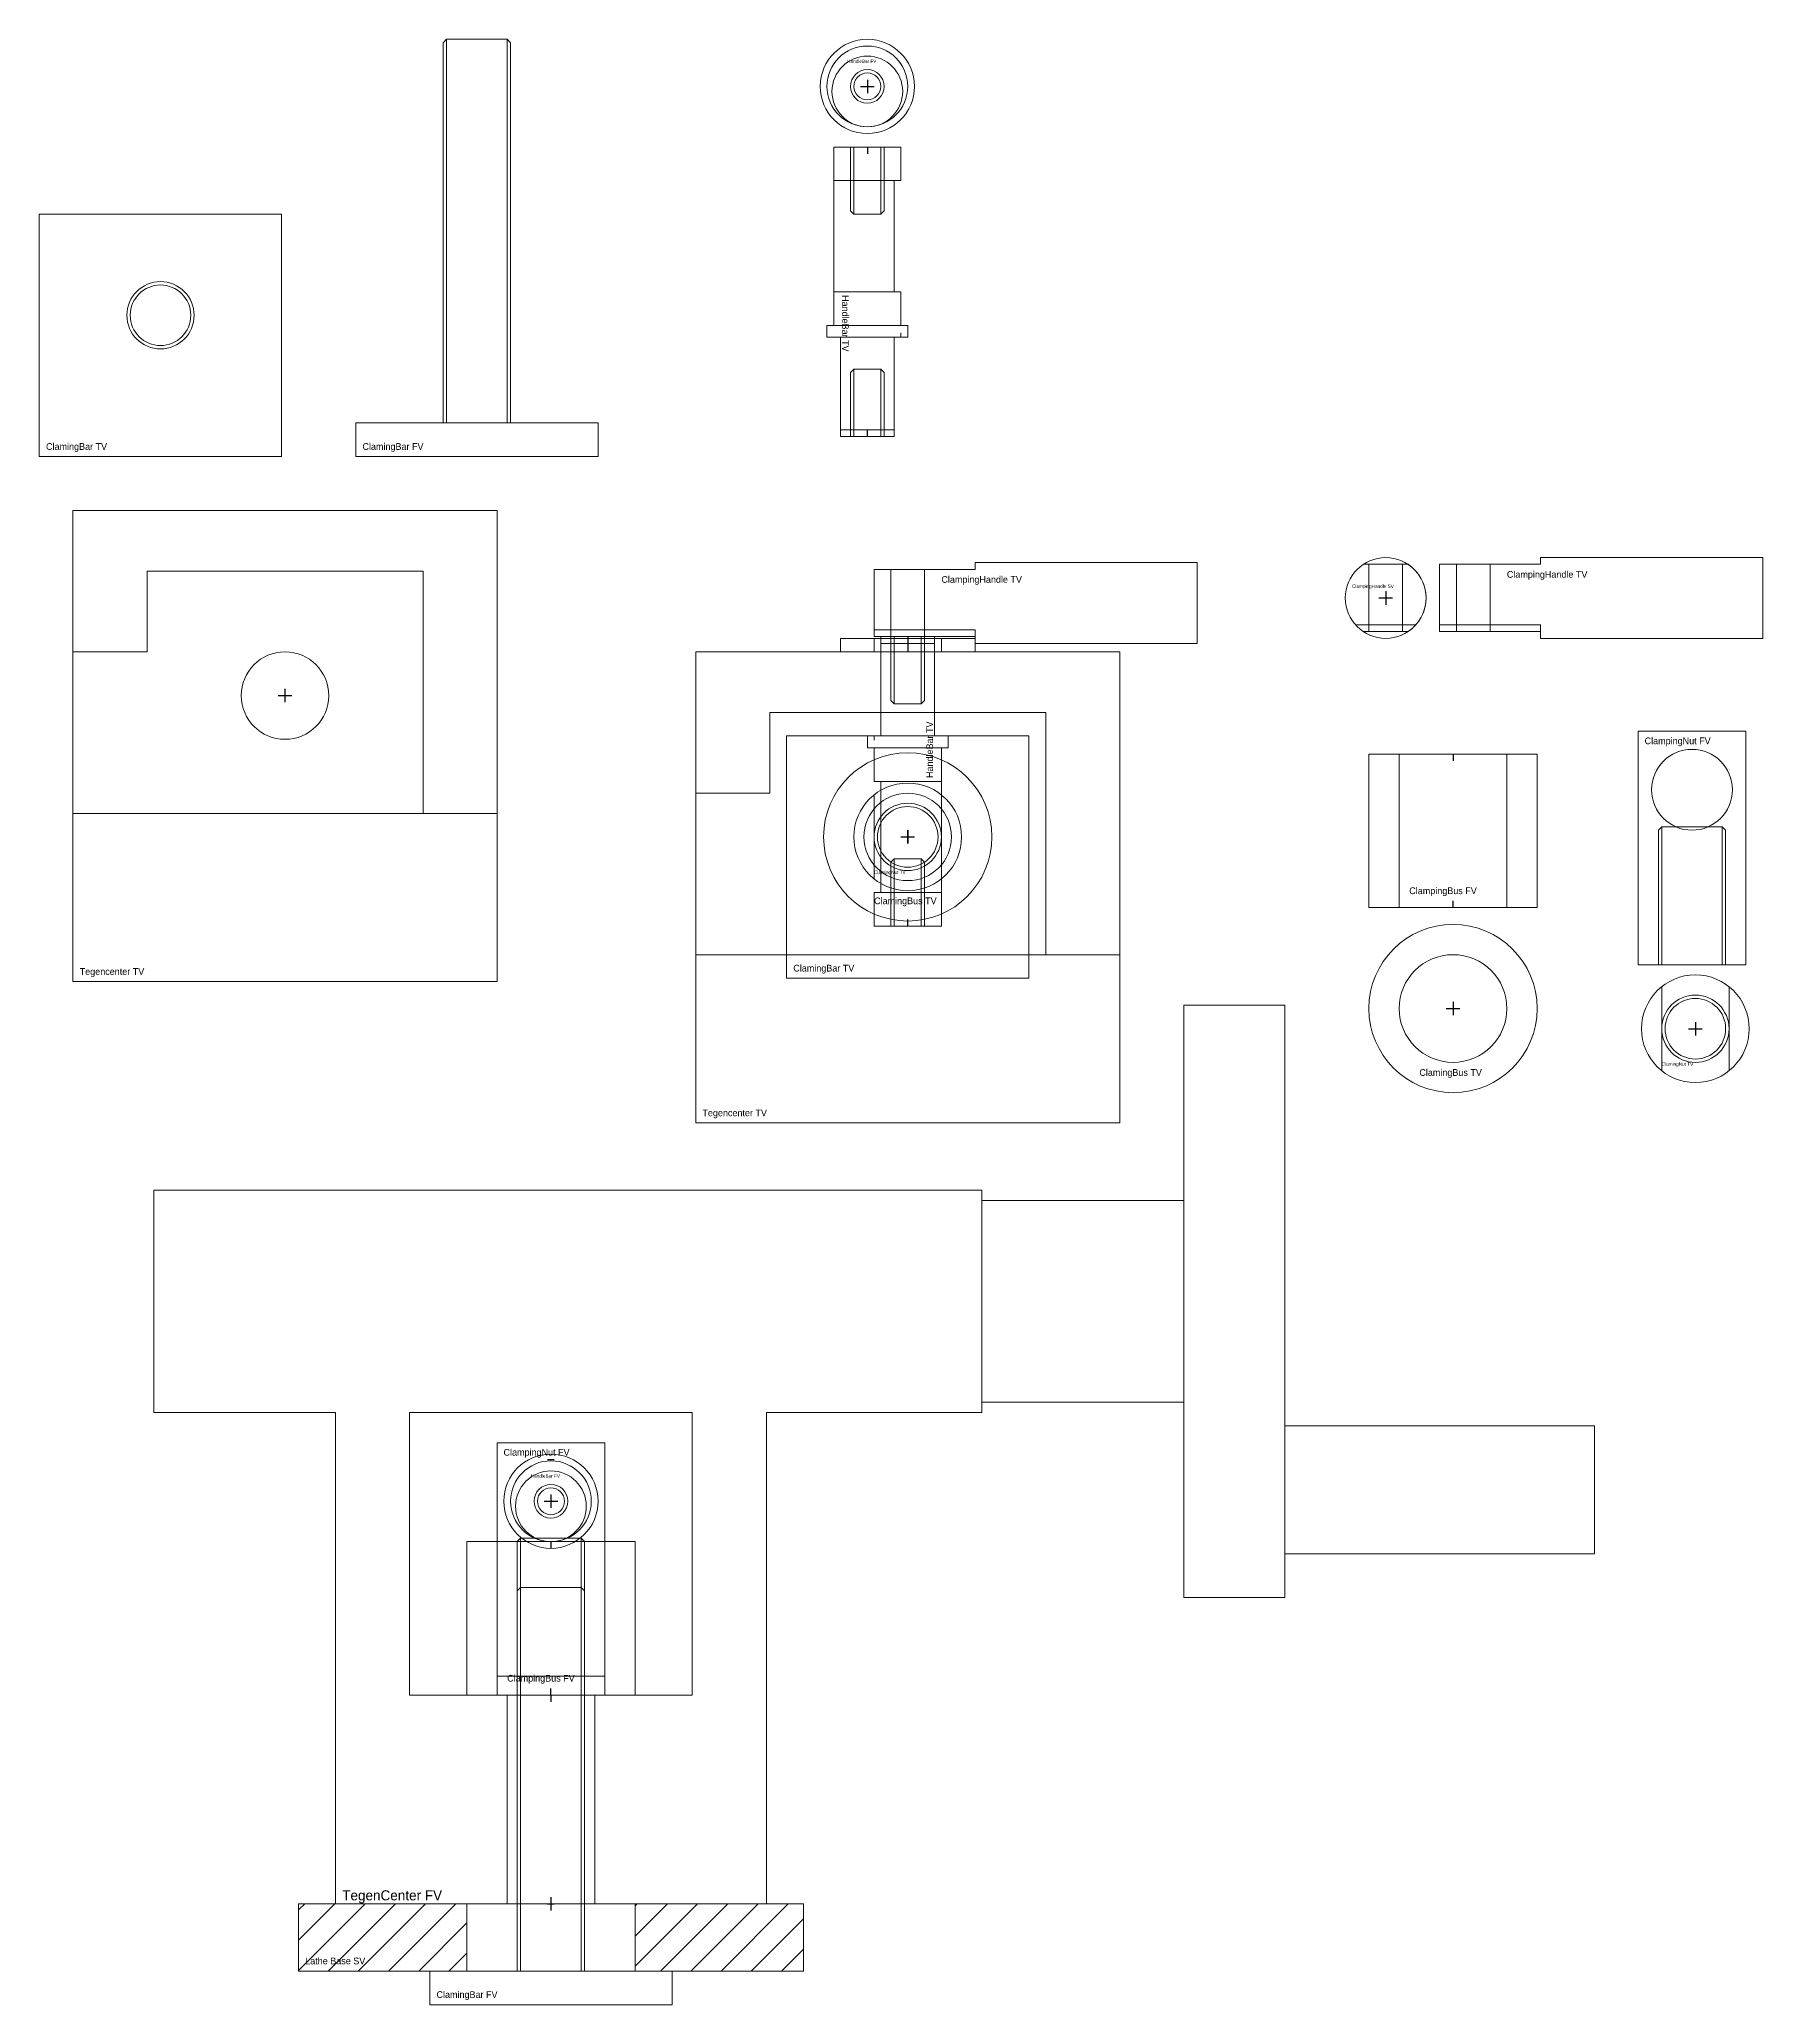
# Model space of a CAD drawing. Header units: millimetres. Extents: x 12 to 268, y 1 to 293.
import ezdxf

# ---------------------------------------------------------------- set-up
doc = ezdxf.new("R2010")
doc.units = ezdxf.units.MM
doc.layers.add('Hulplijn', color=3, linetype='Continuous')
doc.layers.add('Text', color=7, linetype='Continuous')
for name, color, linetype, lineweight in [('Inner', 8, 'Continuous', 9), ('Main', 7, 'Continuous', 20), ('Screw', 7, 'Continuous', 20), ('Screw Inner', 8, 'Continuous', 9)]:
    doc.layers.add(name, color=color, linetype=linetype, lineweight=lineweight)

# ---------------------------------------------------------------- blocks, each defined once
blk = doc.blocks.new('ClampingBar FV')
at = {"layer": 'Main'}
blk.add_lwpolyline([(-18, -5), (18, -5), (18, 0), (-18, 0)], close=True, dxfattribs=at)
at = {"layer": 'Screw Inner'}
for p, q in [((-4.5, 57), (-5, 56.5)), ((-5, 56.5), (-5, 0)), ((4.5, 57), (-4.5, 57)), ((-4.5, 57), (-4.5, 0)), ((4.5, 0), (4.5, 57)), ((4.5, 57), (5, 56.5)), ((5, 0), (5, 56.5))]:
    blk.add_line(p, q, dxfattribs=at)
at = {"layer": 'Text', "insert": (-17, -3), "char_height": 1, "attachment_point": 1}
blk.add_mtext('ClamingBar FV', dxfattribs=at)
blk = doc.blocks.new('ClampingBar TV')
at = {"layer": 'Main'}
blk.add_lwpolyline([(-18, -21), (18, -21), (18, 15), (-18, 15)], close=True, dxfattribs=at)
at = {"layer": 'Screw'}
for radius in [5, 4.5]:
    blk.add_circle((0, 0), radius, dxfattribs=at)
at = {"layer": 'Text', "insert": (-17, -19), "char_height": 1, "attachment_point": 1}
blk.add_mtext('ClamingBar TV', dxfattribs=at)
blk = doc.blocks.new('LATHE BASE SV')
at = {"layer": 'Hulplijn'}
for p, q in [((-0.5, 0), (0.5, 0)), ((0, 1), (0, -1))]:
    blk.add_line(p, q, dxfattribs=at)
at = {"layer": 'Main'}
for points in [[(-37.5, -10), (-12.5, -10), (-12.5, 0), (-37.5, 0)], [(12.5, -10), (37.5, -10), (37.5, 0), (12.5, 0)]]:
    blk.add_lwpolyline(points, close=True, dxfattribs=at)
at = {"layer": 'Text', "insert": (-36.5, -8), "char_height": 1, "attachment_point": 1}
blk.add_mtext('Lathe Base SV', dxfattribs=at)
blk = doc.blocks.new('TEGENCENTER FV')
at = {"layer": 'Hulplijn'}
for p, q in [((-0.5, 66), (0.5, 66)), ((0, 31), (0, 30)), ((0, 1), (0, 0))]:
    blk.add_line(p, q, dxfattribs=at)
at = {"layer": 'Inner'}
for p, q in [((-6.5, 31), (-6.5, 0)), ((6.5, 31), (6.5, 0))]:
    blk.add_line(p, q, dxfattribs=at)
at = {"layer": 'Main'}
for p, q in [((-32, 73), (-32, 31)), ((-21, 31), (-21, 73)), ((21, 31), (21, 73)), ((32, 73), (32, 31)), ((-32, 31), (-32, 0)), ((21, 31), (-21, 31)), ((32, 0), (32, 31)), ((-32, 0), (32, 0))]:
    blk.add_line(p, q, dxfattribs=at)
for points in [[(94, 45.5), (109, 45.5), (109, 133.5), (94, 133.5)], [(64, 74.5), (94, 74.5), (94, 104.5), (64, 104.5)], [(109, 52), (155, 52), (155, 71), (109, 71)]]:
    blk.add_lwpolyline(points, close=True, dxfattribs=at)
for points in [[(32, 73), (64, 73), (64, 106), (-59, 106), (-59, 73), (-32, 73)], [(-21, 73), (21, 73)]]:
    blk.add_lwpolyline(points, dxfattribs=at)
blk.add_circle((0, 59.8), 6, dxfattribs=at)
at = {"layer": 'Text', "insert": (-31, 2), "char_height": 1.5, "attachment_point": 1}
blk.add_mtext('TegenCenter FV', dxfattribs=at)
blk = doc.blocks.new('TEGENCENTER TV')
at = {"layer": 'Hulplijn'}
for p, q in [((-1, 0), (1, 0)), ((0, -1), (0, 1))]:
    blk.add_line(p, q, dxfattribs=at)
at = {"layer": 'Main'}
for p, q in [((31.5, 27.5), (-31.5, 27.5)), ((-31.5, 27.5), (-31.5, -42.5)), ((31.5, -42.5), (31.5, 27.5)), ((-20.5, 18.5), (-20.5, 6.5)), ((20.5, 18.5), (-20.5, 18.5)), ((20.5, -17.5), (20.5, 18.5)), ((-20.5, 6.5), (-31.5, 6.5)), ((31.5, -17.5), (-31.5, -17.5)), ((-31.5, -42.5), (31.5, -42.5))]:
    blk.add_line(p, q, dxfattribs=at)
blk.add_circle((0, 0), 6.5, dxfattribs=at)
at = {"layer": 'Text', "insert": (-30.5, -40.5), "char_height": 1, "attachment_point": 1}
blk.add_mtext('Tegencenter TV', dxfattribs=at)
blk = doc.blocks.new('CLAMPINGNUT FV')
at = {"layer": 'Inner'}
blk.add_line((-4.5, 20.5), (4.5, 20.5), dxfattribs=at)
at = {"layer": 'Main'}
for p, q in [((-8, 0), (-8, 34.7)), ((-8, 34.7), (8, 34.7)), ((8, 0), (8, 34.7)), ((-4.5, 20.5), (-5, 20)), ((4.5, 20.5), (5, 20)), ((-8, 0), (8, 0))]:
    blk.add_line(p, q, dxfattribs=at)
blk.add_circle((0, 26), 6, dxfattribs=at)
at = {"layer": 'Screw Inner'}
for p, q in [((-4.5, 0), (-4.5, 20.5)), ((4.5, 0), (4.5, 20.5)), ((-5, 0), (-5, 20)), ((5, 0), (5, 20))]:
    blk.add_line(p, q, dxfattribs=at)
at = {"layer": 'Text', "insert": (-7.04, 33.77), "char_height": 1, "attachment_point": 1}
blk.add_mtext('ClampingNut FV', dxfattribs=at)
blk = doc.blocks.new('HANDLEBAR FV')
at = {"layer": 'Hulplijn'}
for p, q in [((-1, 0), (1, 0)), ((0, 1), (0, -1))]:
    blk.add_line(p, q, dxfattribs=at)
at = {"layer": 'Inner'}
blk.add_circle((0, -0.75), 5.25, dxfattribs=at)
at = {"layer": 'Main'}
for radius in [7, 6]:
    blk.add_circle((0, 0), radius, dxfattribs=at)
at = {"layer": 'Screw Inner'}
for radius in [2.5, 2]:
    blk.add_circle((0, 0), radius, dxfattribs=at)
at = {"layer": 'Text', "insert": (-3, 4), "char_height": 0.5, "attachment_point": 1}
blk.add_mtext('HandleBar FV', dxfattribs=at)
blk = doc.blocks.new('CLAMPINGBUS FV')
at = {"layer": 'Hulplijn'}
for p, q in [((0, 22.8), (0, 21.8)), ((0, 0), (0, 1))]:
    blk.add_line(p, q, dxfattribs=at)
at = {"layer": 'Inner'}
for p, q in [((-8, 22.8), (-8, 0)), ((8, 22.8), (8, 0))]:
    blk.add_line(p, q, dxfattribs=at)
at = {"layer": 'Main'}
for p, q in [((12.5, 22.8), (-12.5, 22.8)), ((-12.5, 22.8), (-12.5, 0)), ((12.5, 0), (12.5, 22.8)), ((-12.5, 0), (12.5, 0))]:
    blk.add_line(p, q, dxfattribs=at)
at = {"layer": 'Text', "insert": (-6.5, 3), "char_height": 1, "attachment_point": 1}
blk.add_mtext('ClampingBus FV', dxfattribs=at)
blk = doc.blocks.new('HANDLEBAR TV')
at = {"layer": 'Hulplijn'}
for p, q in [((-5, 0), (-4, 0)), ((38, 0), (37, 0))]:
    blk.add_line(p, q, dxfattribs=at)
at = {"layer": 'Inner'}
for p, q in [((4.5, 2.5), (5, 2)), ((5, 2), (5, -2)), ((28.5, 2.5), (28, 2)), ((28, 2), (28, -2)), ((4.5, -2.5), (5, -2)), ((28.5, -2.5), (28, -2))]:
    blk.add_line(p, q, dxfattribs=at)
at = {"layer": 'Main'}
for p, q in [((21.5, 6), (21.5, -5)), ((23.25, 6), (21.5, 6)), ((23.25, 6), (23.25, -4)), ((-5, 5), (-5, -5)), ((0, 5), (-5, 5)), ((0, 5), (0, -5)), ((16.5, 4), (0, 4)), ((16.5, 5), (16.5, -5)), ((21.5, 5), (16.5, 5)), ((23.25, 5), (22.62, 5)), ((23.25, 4), (38, 4)), ((37, 4), (37, -4)), ((38, -4), (38, 4)), ((-5, -5), (21.5, -5)), ((21.5, -5), (16.5, -5)), ((21.5, -5), (21.5, -6)), ((23.25, -6), (23.25, -4)), ((23.25, -4), (38, -4)), ((23.25, -6), (21.5, -6))]:
    blk.add_line(p, q, dxfattribs=at)
at = {"layer": 'Screw Inner'}
for p, q in [((-5, 2.5), (4.5, 2.5)), ((-5, 2), (5, 2)), ((38, 2), (28, 2)), ((38, 2.5), (28.5, 2.5)), ((-5, -2), (5, -2)), ((-5, -2.5), (4.5, -2.5)), ((38, -2), (28, -2)), ((38, -2.5), (28.5, -2.5))]:
    blk.add_line(p, q, dxfattribs=at)
at = {"layer": 'Text', "insert": (17, -2.75), "char_height": 1, "attachment_point": 1}
blk.add_mtext('HandleBar TV', dxfattribs=at)
blk = doc.blocks.new('ClampingBus TV')
at = {"layer": 'Hulplijn'}
for p, q in [((-1, 0), (1, 0)), ((0, 1), (0, -1))]:
    blk.add_line(p, q, dxfattribs=at)
at = {"layer": 'Main'}
for radius in [12.5, 8]:
    blk.add_circle((0, 0), radius, dxfattribs=at)
at = {"layer": 'Text', "insert": (-5, -9), "char_height": 1, "attachment_point": 1}
blk.add_mtext('ClamingBus TV', dxfattribs=at)
blk = doc.blocks.new('ClampingNut TV')
at = {"layer": 'Hulplijn'}
for p, q in [((-1, 0), (1, 0)), ((0, 1), (0, -1))]:
    blk.add_line(p, q, dxfattribs=at)
at = {"layer": 'Inner'}
for p, q in [((-5, 6.24), (-5, -6.24)), ((5, 6.24), (5, -6.24))]:
    blk.add_line(p, q, dxfattribs=at)
at = {"layer": 'Main'}
blk.add_circle((0, 0), 8, dxfattribs=at)
at = {"layer": 'Screw Inner'}
for radius in [5, 4.5]:
    blk.add_circle((0, 0), radius, dxfattribs=at)
at = {"layer": 'Text', "insert": (-5, -5), "char_height": 0.5, "attachment_point": 1}
blk.add_mtext('ClamingNut TV', dxfattribs=at)
blk = doc.blocks.new('CLAMPINGHANDLE TV')
at = {"layer": 'Inner'}
for p, q in [((-2.5, 0), (-2.5, 10)), ((2.5, 0), (2.5, 10)), ((-5, 1), (10, 1)), ((10, 1), (10, 0))]:
    blk.add_line(p, q, dxfattribs=at)
at = {"layer": 'Main'}
for p, q in [((-5, 10), (-5, 0)), ((-5, 10), (10, 10)), ((43, 11), (10, 11)), ((10, 10), (10, 11)), ((43, -1), (43, 11)), ((-5, 0), (10, 0)), ((10, 0), (10, -1)), ((43, -1), (10, -1))]:
    blk.add_line(p, q, dxfattribs=at)
at = {"layer": 'Text', "insert": (5, 9), "char_height": 1, "attachment_point": 1}
blk.add_mtext('{ClampingHandle TV}', dxfattribs=at)
blk = doc.blocks.new('CLAMPINGHANDLE SV')
at = {"layer": 'Hulplijn'}
for p, q in [((-1, 0), (1, 0)), ((0, 1), (0, -1))]:
    blk.add_line(p, q, dxfattribs=at)
at = {"layer": 'Inner'}
for p, q in [((-2.5, 5), (-2.5, -5)), ((2.5, 5), (2.5, -5)), ((-4.47, -4), (4.47, -4))]:
    blk.add_line(p, q, dxfattribs=at)
at = {"layer": 'Main'}
for p, q in [((-3.32, 5), (3.32, 5)), ((-3.32, -5), (3.32, -5))]:
    blk.add_line(p, q, dxfattribs=at)
blk.add_circle((0, 0), 6, dxfattribs=at)
blk.add_arc((0, 0), 6, 303.5573, 56.4427, dxfattribs=at)
at = {"layer": 'Text', "insert": (-5, 2), "char_height": 0.5, "attachment_point": 1}
blk.add_mtext('{ClampingHandle SV}', dxfattribs=at)
blk = doc.blocks.new('Washer 10x20x2')
at = {"layer": 'Hulplijn'}
blk.add_line((0, 2), (0, 0), dxfattribs=at)
at = {"layer": 'Inner'}
for p, q in [((-5, 2), (-5, 0)), ((5, 2), (5, 0))]:
    blk.add_line(p, q, dxfattribs=at)
at = {"layer": 'Main'}
blk.add_lwpolyline([(-10, 0), (10, 0), (10, 2), (-10, 2)], close=True, dxfattribs=at)

msp = doc.modelspace()

# ---------------------------------------------------------------- hatches: boundary and pattern name
at = {"layer": 'Main'}
h = msp.add_hatch(dxfattribs=at)
h.set_pattern_fill('ANSI31', color=256, style=0)
h.set_pattern_definition([(45, (-0.5, 0), (-2.245064, 2.245064), [])])
h.paths.add_polyline_path([(100.5, 6), (125.5, 6), (125.5, 16), (100.5, 16)])
h.paths.add_polyline_path([(50.5, 6), (75.5, 6), (75.5, 16), (50.5, 16)])

# ---------------------------------------------------------------- linework, layer by layer
at = {"layer": 'Hulplijn'}
msp.add_line((87, 75.8), (89, 75.8), dxfattribs=at)

# ---------------------------------------------------------------- block references
for name, p in [('HANDLEBAR FV', (135, 286)), ('Washer 10x20x2', (141, 202)), ('ClampingBus TV', (141, 174.5)), ('CLAMPINGBUS FV', (222, 164)), ('ClampingNut TV', (141, 174.5)), ('ClampingBus TV', (222, 149)), ('ClampingNut TV', (258, 146)), ('HANDLEBAR FV', (88, 75.8)), ('CLAMPINGBUS FV', (88, 47)), ('LATHE BASE SV', (88, 16))]:
    msp.add_blockref(name, p, dxfattribs=at)
for p, rotation in [((135, 272), 270), ((141, 166.25), 90)]:
    msp.add_blockref('HANDLEBAR TV', p, dxfattribs=dict(at, rotation=rotation))
at = {"layer": 'Main'}
for name, p in [('TEGENCENTER TV', (48.5, 195.5)), ('CLAMPINGHANDLE TV', (141, 204.25)), ('CLAMPINGHANDLE SV', (212, 210)), ('CLAMPINGHANDLE TV', (225, 205)), ('TEGENCENTER TV', (141, 174.5)), ('CLAMPINGNUT FV', (257.5, 155.5)), ('TEGENCENTER FV', (88, 16)), ('CLAMPINGNUT FV', (88, 49.8))]:
    msp.add_blockref(name, p, dxfattribs=at)
at = {"layer": 'Screw'}
for name, p in [('ClampingBar FV', (77, 236)), ('ClampingBar TV', (30, 252)), ('ClampingBar TV', (141, 174.5)), ('ClampingBar FV', (88, 6))]:
    msp.add_blockref(name, p, dxfattribs=at)

doc.saveas('drawing.dxf')
